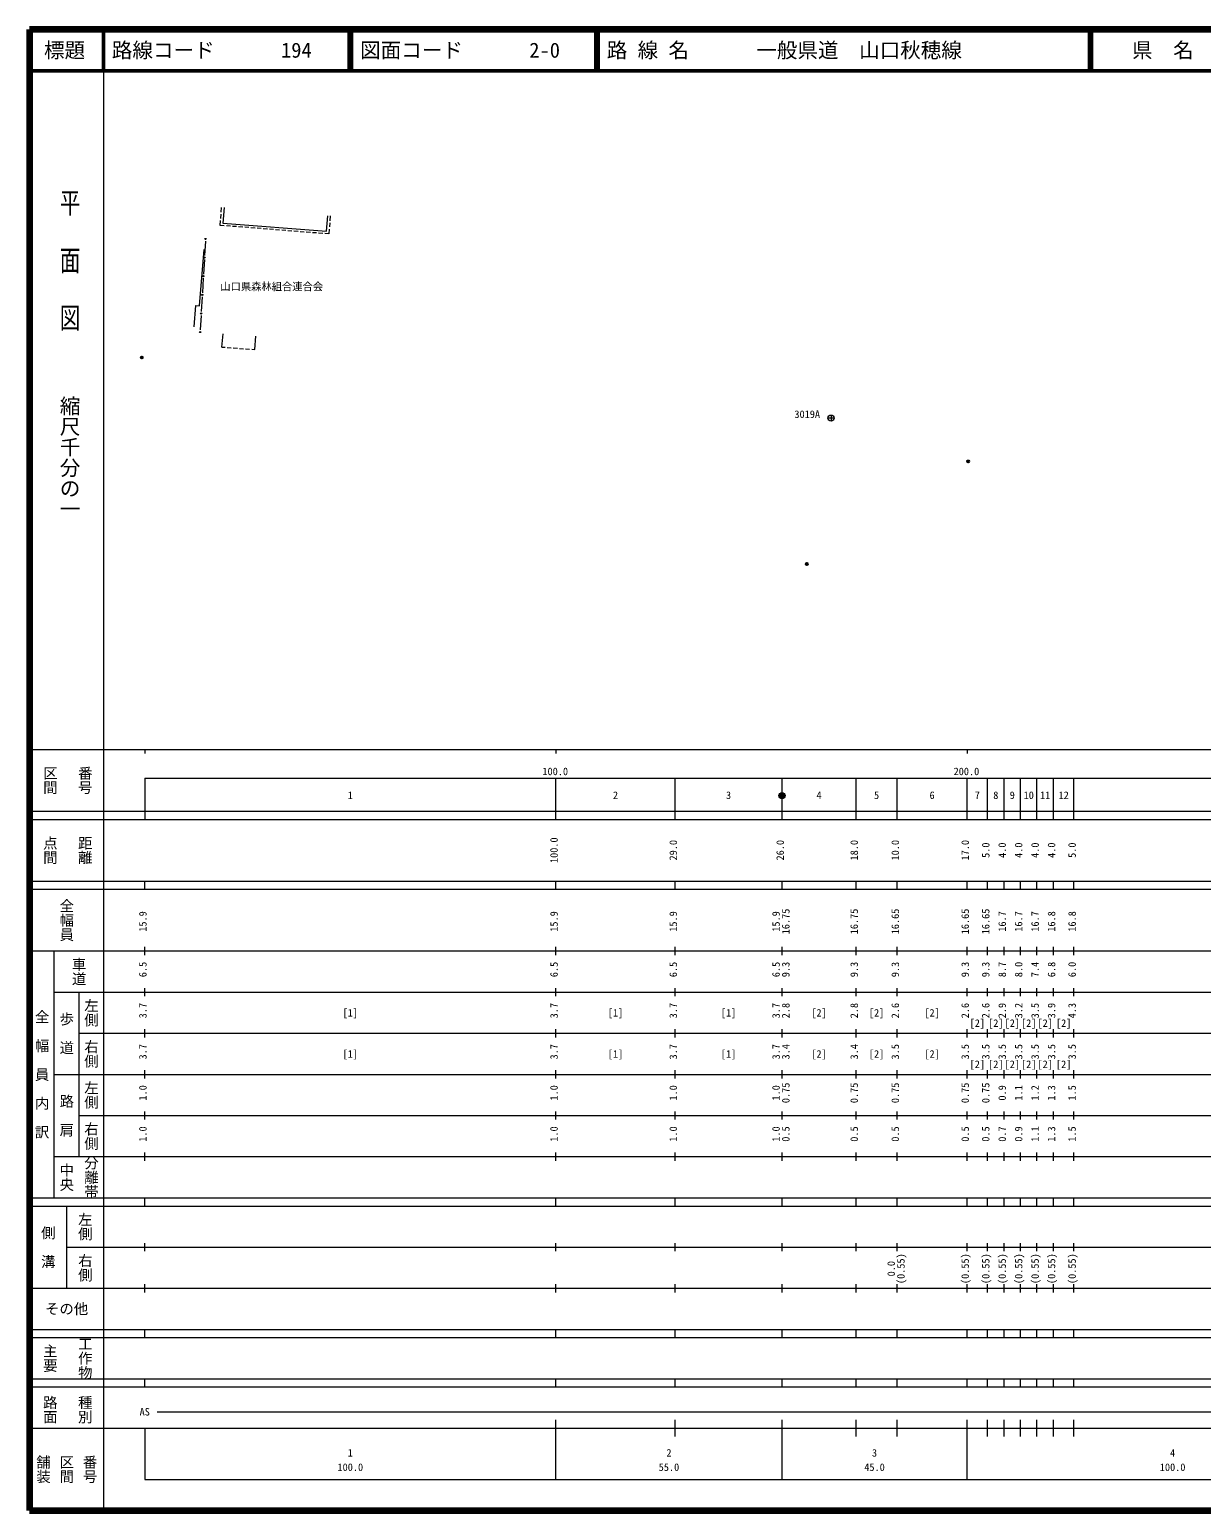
# Model space of a CAD drawing. Units: millimetres on the paper, with parts at other scales. Extents: x 40 to 680, y 20 to 380.
# Drawn here: x 40 to 325, y 20 to 380 of the extents above; entities that cross this region are included whole.
import ezdxf
from ezdxf.enums import TextEntityAlignment as Align

# ---------------------------------------------------------------- set-up
doc = ezdxf.new("R2010")
doc.units = ezdxf.units.MM
doc.header["$PDMODE"] = 32
doc.header["$PDSIZE"] = 0.5
for name, color, linetype, lineweight in [('M-BGD', 7, 'Continuous', 13), ('M-BMK-SRVR', 3, 'Continuous', 13), ('M-TTL', 2, 'Continuous', 140), ('M-TTL-BAND', 7, 'Continuous', 13), ('M-TTL-LINE', 7, 'Continuous', 50)]:
    doc.layers.add(name, color=color, linetype=linetype, lineweight=lineweight)
for name, color, linetype in [('M-BGD-HTXT', 7, 'Continuous'), ('M-OTRS', 6, 'Continuous'), ('M-TTL-TXT', 7, 'Continuous')]:
    doc.layers.add(name, color=color, linetype=linetype)
doc.styles.add('@ＭＳ ゴシック', font='')
doc.styles.add('ＭＳ ゴシック', font='')
doc.styles.get('@ＭＳ ゴシック').set_extended_font_data('@MS Gothic')
doc.styles.get('ＭＳ ゴシック').set_extended_font_data('MS Gothic')

msp = doc.modelspace()

# ---------------------------------------------------------------- linework, layer by layer
at = {"layer": 'M-BGD'}
for p, q in [((86.497, 334.096), (86.576, 335.093)), ((86.616, 335.591), (86.71, 336.778)), ((86.363, 332.411), (86.458, 333.598)), ((87.356, 332.332), (86.363, 332.411)), ((88.851, 332.214), (87.854, 332.293)), ((90.346, 332.095), (89.349, 332.174)), ((91.842, 331.976), (90.845, 332.055)), ((93.337, 331.858), (92.34, 331.937)), ((94.832, 331.739), (93.835, 331.818)), ((96.327, 331.621), (95.331, 331.7)), ((97.823, 331.502), (96.826, 331.581)), ((99.318, 331.384), (98.321, 331.463)), ((100.813, 331.265), (99.817, 331.344)), ((102.309, 331.147), (101.312, 331.226)), ((112.866, 331.515), (112.771, 330.317)), ((112.985, 333.01), (112.906, 332.013)), ((113.119, 334.706), (113.024, 333.509)), ((82.763, 328.605), (82.557, 325.077)), ((103.804, 331.028), (102.807, 331.107)), ((105.299, 330.91), (104.302, 330.989)), ((106.795, 330.791), (105.798, 330.87)), ((108.29, 330.673), (107.293, 330.752)), ((109.785, 330.554), (108.788, 330.633)), ((111.281, 330.436), (110.284, 330.515)), ((112.771, 330.317), (111.779, 330.396)), ((82.499, 324.079), (82.293, 320.551)), ((82.235, 319.553), (82.029, 316.025)), ((81.971, 315.027), (81.765, 311.5)), ((81.707, 310.501), (81.501, 306.974)), ((86.784, 302.823), (87.052, 306.062)), ((86.784, 302.823), (87.533, 302.766)), ((88.032, 302.728), (89.029, 302.652)), ((89.528, 302.614), (90.525, 302.538)), ((91.023, 302.5), (92.02, 302.424)), ((94.764, 302.215), (95.031, 305.436)), ((92.519, 302.386), (93.516, 302.31)), ((94.015, 302.272), (94.764, 302.215))]:
    msp.add_line(p, q, dxfattribs=at)
for points in [[(87.313, 336.731), (87.017, 332.966), (112.214, 330.99), (112.509, 334.754)], [(79.987, 307.738), (80.42, 312.924), (81.309, 312.85), (82.451, 326.556)]]:
    msp.add_lwpolyline(points, dxfattribs=at)
for centre in [(82.792, 329.104), (82.528, 324.578), (82.264, 320.052), (82, 315.526), (81.736, 311), (81.472, 306.475)]:
    msp.add_circle(centre, 0.15, dxfattribs=at)
at = {"layer": 'M-BMK-SRVR'}
for p, q in [((235.663, 285.556), (234.163, 285.556)), ((234.913, 286.306), (234.913, 284.806))]:
    msp.add_line(p, q, dxfattribs=at)
msp.add_circle((234.913, 285.556), 0.75, dxfattribs=at)
at = {"layer": 'M-OTRS'}
for p in [(67.31, 300.289), (268.281, 275.034), (229.037, 250.085)]:
    msp.add_point(p, dxfattribs=at)
at = {"layer": 'M-TTL'}
for p, q in [((40, 380), (40, 20)), ((680, 380), (40, 380)), ((40, 20), (680, 20))]:
    msp.add_line(p, q, dxfattribs=at)
at = {"layer": 'M-TTL-BAND'}
for p, q in [((58, 370), (58, 20)), ((40, 205), (579, 205)), ((68, 205), (68, 204)), ((168, 205), (168, 204)), ((268, 205), (268, 204)), ((68, 198), (579, 198)), ((68, 198), (68, 188)), ((168, 188), (168, 198)), ((197, 188), (197, 198)), ((223, 188), (223, 198)), ((241, 188), (241, 198)), ((251, 188), (251, 198)), ((268, 188), (268, 198)), ((273, 188), (273, 198)), ((277, 188), (277, 198)), ((281, 188), (281, 198)), ((285, 188), (285, 198)), ((289, 188), (289, 198)), ((294, 188), (294, 198)), ((40, 190), (579, 190)), ((40, 188), (579, 188)), ((40, 173), (579, 173)), ((68, 171), (68, 173)), ((168, 171), (168, 173)), ((197, 171), (197, 173)), ((223, 171), (223, 173)), ((241, 171), (241, 173)), ((251, 171), (251, 173)), ((268, 171), (268, 173)), ((273, 171), (273, 173)), ((277, 171), (277, 173)), ((281, 171), (281, 173)), ((285, 171), (285, 173)), ((289, 171), (289, 173)), ((294, 171), (294, 173)), ((40, 171), (579, 171)), ((40, 156), (579, 156)), ((46, 96), (46, 156)), ((68, 155), (68, 157)), ((168, 155), (168, 157)), ((197, 155), (197, 157)), ((223, 155), (223, 157)), ((241, 155), (241, 157)), ((251, 155), (251, 157)), ((268, 155), (268, 157)), ((273, 155), (273, 157)), ((277, 155), (277, 157)), ((281, 155), (281, 157)), ((285, 155), (285, 157)), ((289, 155), (289, 157)), ((294, 155), (294, 157)), ((46, 146), (579, 146)), ((52, 146), (52, 106)), ((68, 145), (68, 147)), ((168, 145), (168, 147)), ((197, 145), (197, 147)), ((223, 145), (223, 147)), ((241, 145), (241, 147)), ((251, 145), (251, 147)), ((268, 145), (268, 147)), ((273, 145), (273, 147)), ((277, 145), (277, 147)), ((281, 145), (281, 147)), ((285, 145), (285, 147)), ((289, 145), (289, 147)), ((294, 145), (294, 147)), ((68, 135), (68, 137)), ((168, 135), (168, 137)), ((197, 135), (197, 137)), ((223, 135), (223, 137)), ((241, 135), (241, 137)), ((251, 135), (251, 137)), ((268, 135), (268, 137)), ((273, 135), (273, 137)), ((277, 135), (277, 137)), ((281, 135), (281, 137)), ((285, 135), (285, 137)), ((289, 135), (289, 137)), ((294, 135), (294, 137)), ((52, 136), (579, 136)), ((46, 126), (579, 126)), ((68, 125), (68, 127)), ((168, 125), (168, 127)), ((197, 125), (197, 127)), ((223, 125), (223, 127)), ((241, 125), (241, 127)), ((251, 125), (251, 127)), ((268, 125), (268, 127)), ((273, 125), (273, 127)), ((277, 125), (277, 127)), ((281, 125), (281, 127)), ((285, 125), (285, 127)), ((289, 125), (289, 127)), ((294, 125), (294, 127)), ((52, 116), (579, 116)), ((68, 115), (68, 117)), ((168, 115), (168, 117)), ((197, 115), (197, 117)), ((223, 115), (223, 117)), ((241, 115), (241, 117)), ((251, 115), (251, 117)), ((268, 115), (268, 117)), ((273, 115), (273, 117)), ((277, 115), (277, 117)), ((281, 115), (281, 117)), ((285, 115), (285, 117)), ((289, 115), (289, 117)), ((294, 115), (294, 117)), ((46, 106), (579, 106)), ((68, 105), (68, 107)), ((168, 105), (168, 107)), ((197, 105), (197, 107)), ((223, 105), (223, 107)), ((241, 105), (241, 107)), ((251, 105), (251, 107)), ((268, 105), (268, 107)), ((273, 105), (273, 107)), ((277, 105), (277, 107)), ((281, 105), (281, 107)), ((285, 105), (285, 107)), ((289, 105), (289, 107)), ((294, 105), (294, 107)), ((40, 96), (579, 96)), ((40, 94), (579, 94)), ((49, 94), (49, 74)), ((68, 94), (68, 96)), ((168, 94), (168, 96)), ((197, 94), (197, 96)), ((223, 94), (223, 96)), ((241, 94), (241, 96)), ((251, 94), (251, 96)), ((268, 94), (268, 96)), ((273, 94), (273, 96)), ((277, 94), (277, 96)), ((281, 94), (281, 96)), ((285, 94), (285, 96)), ((289, 94), (289, 96)), ((294, 94), (294, 96)), ((49, 84), (579, 84)), ((68, 83), (68, 85)), ((168, 83), (168, 85)), ((197, 83), (197, 85)), ((223, 83), (223, 85)), ((241, 83), (241, 85)), ((251, 83), (251, 85)), ((268, 83), (268, 85)), ((273, 83), (273, 85)), ((277, 83), (277, 85)), ((281, 83), (281, 85)), ((285, 83), (285, 85)), ((289, 83), (289, 85)), ((294, 83), (294, 85)), ((40, 74), (579, 74)), ((68, 73), (68, 75)), ((168, 73), (168, 75)), ((197, 73), (197, 75)), ((223, 73), (223, 75)), ((241, 73), (241, 75)), ((251, 73), (251, 75)), ((268, 73), (268, 75)), ((273, 73), (273, 75)), ((277, 73), (277, 75)), ((281, 73), (281, 75)), ((285, 73), (285, 75)), ((289, 73), (289, 75)), ((294, 73), (294, 75)), ((40, 64), (579, 64)), ((40, 62), (579, 62)), ((68, 62), (68, 64)), ((168, 62), (168, 64)), ((197, 62), (197, 64)), ((223, 62), (223, 64)), ((241, 62), (241, 64)), ((251, 62), (251, 64)), ((268, 62), (268, 64)), ((273, 62), (273, 64)), ((277, 62), (277, 64)), ((281, 62), (281, 64)), ((285, 62), (285, 64)), ((289, 62), (289, 64)), ((294, 62), (294, 64)), ((40, 52), (579, 52)), ((68, 50), (68, 52)), ((168, 50), (168, 52)), ((197, 50), (197, 52)), ((223, 50), (223, 52)), ((241, 50), (241, 52)), ((251, 50), (251, 52)), ((268, 50), (268, 52)), ((273, 50), (273, 52)), ((277, 50), (277, 52)), ((281, 50), (281, 52)), ((285, 50), (285, 52)), ((289, 50), (289, 52)), ((294, 50), (294, 52)), ((40, 50), (579, 50)), ((71, 44), (563, 44)), ((40, 40), (579, 40)), ((68, 40), (68, 27.5)), ((168, 27.5), (168, 42)), ((197, 38), (197, 42)), ((223, 27.5), (223, 42)), ((241, 38), (241, 42)), ((251, 38), (251, 42)), ((268, 27.5), (268, 42)), ((273, 38), (273, 42)), ((277, 38), (277, 42)), ((281, 38), (281, 42)), ((285, 38), (285, 42)), ((289, 38), (289, 42)), ((294, 38), (294, 42)), ((68, 27.5), (579, 27.5))]:
    msp.add_line(p, q, dxfattribs=at)
for radius in [0.75, 0.6, 0.45, 0.3, 0.15, 0.02]:
    msp.add_circle((223, 193.791), radius, dxfattribs=at)
msp.add_point((223, 193.791), dxfattribs=at)
at = {"layer": 'M-TTL-LINE'}
for p, q in [((58, 380), (58, 370)), ((117.75, 380), (117.75, 370)), ((118.25, 380), (118.25, 370)), ((177.75, 380), (177.75, 370)), ((178.25, 380), (178.25, 370)), ((297.75, 380), (297.75, 370)), ((298.25, 380), (298.25, 370)), ((40, 370), (680, 370))]:
    msp.add_line(p, q, dxfattribs=at)

# ---------------------------------------------------------------- texts
at = {"layer": 'M-BGD-HTXT', "style": 'ＭＳ ゴシック'}
msp.add_text('山口県森林組合連合会', height=1.833, dxfattribs=at).set_placement((98.882, 316.066), align=Align.BOTTOM_CENTER)
at = {"layer": 'M-BMK-SRVR', "style": 'ＭＳ ゴシック'}
msp.add_text('3019A', height=1.833, dxfattribs=at).set_placement((226.01, 285.036), align=Align.BOTTOM_LEFT)
at = {"layer": 'M-TTL-BAND', "style": '@ＭＳ ゴシック', "width": 1.4}
msp.add_text('平  面  図', height=3.666, rotation=270, dxfattribs=at).set_placement((49.777, 306.475), align=Align.MIDDLE_RIGHT)
at = {"layer": 'M-TTL-BAND', "style": '@ＭＳ ゴシック'}
msp.add_text('縮尺千分の一', height=3.666, rotation=270, dxfattribs=at).set_placement((49.777, 261.03), align=Align.MIDDLE_RIGHT)
for s, p in [('区間', (45, 197.5)), ('番号', (53.5, 197.5)), ('点間', (45, 180.5)), ('距離', (53.5, 180.5)), ('全幅員', (49, 163.5)), ('車道', (52, 151)), ('左側', (55, 141)), ('全\u3000幅\u3000員\u3000内\u3000訳', (43, 126)), ('歩\u3000道', (49, 136)), ('右側', (55, 131)), ('左側', (55, 121)), ('路\u3000肩', (49, 116)), ('右側', (55, 111)), ('分離帯', (55, 101)), ('中央', (49, 101)), ('左側', (53.5, 89)), ('側\u3000溝', (44.5, 84)), ('右側', (53.5, 79)), ('工作物', (53.5, 57)), ('主要', (45, 57)), ('路面', (45, 44.5)), ('種別', (53.5, 44.5)), ('舗装', (43.333, 30)), ('区間', (49, 30)), ('番号', (54.667, 30))]:
    msp.add_text(s, height=2.566, rotation=270, dxfattribs=at).set_placement(p, align=Align.MIDDLE_CENTER)
at = {"layer": 'M-TTL-BAND', "style": 'ＭＳ ゴシック'}
for s, p in [('100.0', (167.844, 198.195)), ('200.0', (267.844, 198.195)), ('1', (118, 192.405)), ('2', (182.5, 192.405)), ('3', (210, 192.405)), ('4', (232, 192.405)), ('5', (246, 192.405)), ('6', (259.5, 192.405)), ('7', (270.5, 192.405)), ('8', (275, 192.405)), ('9', (279, 192.405)), ('10', (283, 192.405)), ('11', (287, 192.405)), ('12', (291.5, 192.405)), ('[1]', (118, 139.5)), ('[1]', (182.5, 139.5)), ('[1]', (210, 139.5)), ('[2]', (232, 139.5)), ('[2]', (246, 139.5)), ('[2]', (259.5, 139.5)), ('[2]', (270.5, 137)), ('[2]', (275, 137)), ('[2]', (279, 137)), ('[2]', (283, 137)), ('[2]', (287, 137)), ('[2]', (291.5, 137)), ('[1]', (118, 129.5)), ('[1]', (182.5, 129.5)), ('[1]', (210, 129.5)), ('[2]', (232, 129.5)), ('[2]', (246, 129.5)), ('[2]', (259.5, 129.5)), ('[2]', (270.5, 127)), ('[2]', (275, 127)), ('[2]', (279, 127)), ('[2]', (283, 127)), ('[2]', (287, 127)), ('[2]', (291.5, 127)), ('AS', (68, 42.5)), ('1', (118, 32.523)), ('2', (195.5, 32.523)), ('3', (245.5, 32.523)), ('4', (318, 32.523)), ('100.0', (118, 29.033)), ('55.0', (195.5, 29.033)), ('45.0', (245.5, 29.033)), ('100.0', (318, 29.033))]:
    msp.add_text(s, height=1.833, dxfattribs=at).set_placement(p, align=Align.BOTTOM_CENTER)
for s, p in [('100.0', (169, 180.5)), ('29.0', (198, 180.5)), ('26.0', (224, 180.5)), ('18.0', (242, 180.5)), ('10.0', (252, 180.5)), ('17.0', (269, 180.5)), ('5.0', (274, 180.5)), ('4.0', (278, 180.5)), ('4.0', (282, 180.5)), ('4.0', (286, 180.5)), ('4.0', (290, 180.5)), ('5.0', (295, 180.5)), ('16.75', (225.37, 163.174)), ('16.75', (242, 163.174)), ('16.65', (252, 163.174)), ('16.65', (269, 163.174)), ('16.65', (274, 163.174)), ('15.9', (69, 163.174)), ('15.9', (169, 163.174)), ('15.9', (198, 163.174)), ('15.9', (223, 163.174)), ('16.7', (278, 163.174)), ('16.7', (282, 163.174)), ('16.7', (286, 163.174)), ('16.8', (290, 163.174)), ('16.8', (295, 163.174)), ('6.5', (69, 151.5)), ('6.5', (169, 151.5)), ('6.5', (198, 151.5)), ('6.5', (223, 151.5)), ('9.3', (225.37, 151.5)), ('9.3', (242, 151.5)), ('9.3', (252, 151.5)), ('9.3', (269, 151.5)), ('9.3', (274, 151.5)), ('8.7', (278, 151.5)), ('8.0', (282, 151.5)), ('7.4', (286, 151.5)), ('6.8', (290, 151.5)), ('6.0', (295, 151.5)), ('3.7', (69, 141.5)), ('3.7', (169, 141.5)), ('3.7', (198, 141.5)), ('3.7', (223, 141.5)), ('2.8', (225.37, 141.5)), ('2.8', (242, 141.5)), ('2.6', (252, 141.5)), ('2.6', (269, 141.5)), ('2.6', (274, 141.5)), ('2.9', (278, 141.5)), ('3.2', (282, 141.5)), ('3.5', (286, 141.5)), ('3.9', (290, 141.5)), ('4.3', (295, 141.5)), ('3.7', (69, 131.5)), ('3.7', (169, 131.5)), ('3.7', (198, 131.5)), ('3.7', (223, 131.5)), ('3.4', (225.37, 131.5)), ('3.4', (242, 131.5)), ('3.5', (252, 131.5)), ('3.5', (269, 131.5)), ('3.5', (274, 131.5)), ('3.5', (278, 131.5)), ('3.5', (282, 131.5)), ('3.5', (286, 131.5)), ('3.5', (290, 131.5)), ('3.5', (295, 131.5)), ('1.0', (69, 121.5)), ('1.0', (169, 121.5)), ('1.0', (198, 121.5)), ('1.0', (223, 121.5)), ('0.75', (225.37, 121.5)), ('0.75', (242, 121.5)), ('0.75', (252, 121.5)), ('0.75', (269, 121.5)), ('0.75', (274, 121.5)), ('0.9', (278, 121.5)), ('1.1', (282, 121.5)), ('1.2', (286, 121.5)), ('1.3', (290, 121.5)), ('1.5', (295, 121.5)), ('1.0', (69, 111.5)), ('1.0', (169, 111.5)), ('1.0', (198, 111.5)), ('1.0', (223, 111.5)), ('0.5', (225.37, 111.5)), ('0.5', (242, 111.5)), ('0.5', (252, 111.5)), ('0.5', (269, 111.5)), ('0.5', (274, 111.5)), ('0.7', (278, 111.5)), ('0.9', (282, 111.5)), ('1.1', (286, 111.5)), ('1.3', (290, 111.5)), ('1.5', (295, 111.5)), ('0.0', (251, 78.764)), ('(0.55)', (253.37, 78.764)), ('(0.55)', (269, 78.764)), ('(0.55)', (274, 78.764)), ('(0.55)', (278, 78.764)), ('(0.55)', (282, 78.764)), ('(0.55)', (286, 78.764)), ('(0.55)', (290, 78.764)), ('(0.55)', (295, 78.764))]:
    msp.add_text(s, height=1.833, rotation=90, dxfattribs=at).set_placement(p, align=Align.BOTTOM_CENTER)
msp.add_text('その他', height=2.566, dxfattribs=at).set_placement((49, 69), align=Align.MIDDLE_CENTER)
at = {"layer": 'M-TTL-TXT', "style": 'ＭＳ ゴシック'}
for s, p in [('標題', (48.5, 375)), ('県\u3000名', (315.625, 375))]:
    msp.add_text(s, height=3.666, dxfattribs=at).set_placement(p, align=Align.MIDDLE_CENTER)
for s, p in [('路線コード', (60, 375)), ('194', (101.142, 375)), ('図面コード', (120.38, 375)), ('2-0', (161.521, 375)), ('路 線 名', (180.38, 375)), ('一般県道\u3000山口秋穂線', (216.734, 375))]:
    msp.add_text(s, height=3.666, dxfattribs=at).set_placement(p, align=Align.MIDDLE_LEFT)

doc.saveas('drawing.dxf')
